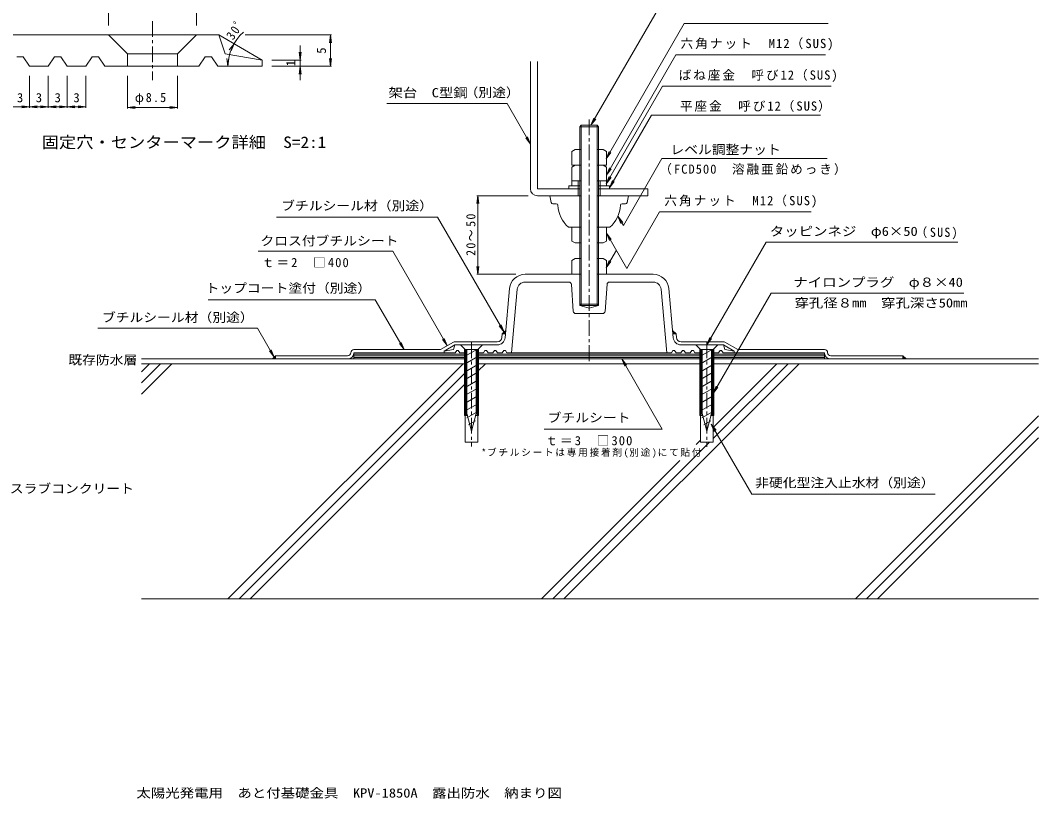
# Model space of a CAD drawing. Units: millimetres, scale not verified, with parts at other scales. Extents: x -453 to 522, y -383 to 370.
# Drawn here: x -127 to 522, y -383 to 113 of the extents above; entities that cross this region are included whole.
import ezdxf
from ezdxf.enums import TextEntityAlignment as Align

# ---------------------------------------------------------------- set-up
doc = ezdxf.new("R2010")
doc.units = ezdxf.units.MM
doc.header["$LTSCALE"] = 2
doc.linetypes.add('CHAIN1', pattern=[8, 5, -1, 1, -1])
for name, color, linetype, lineweight in [('0-0_通り芯', 7, 'Continuous', 9), ('3-0', 7, 'Continuous', 9), ('4-0', 7, 'Continuous', 9), ('5-0', 7, 'Continuous', 9), ('6-0', 7, 'Continuous', 9)]:
    doc.layers.add(name, color=color, linetype=linetype, lineweight=lineweight)
doc.styles.add('ＭＳ ゴシック', font='')
doc.styles.get('ＭＳ ゴシック').set_extended_font_data('MS Gothic')

msp = doc.modelspace()

# ---------------------------------------------------------------- linework, layer by layer
at = {"layer": '0-0_通り芯'}
for p, q in [((229.581, 45.467), (229.581, -68.533)), ((230.581, 46.467), (230.581, -68.533)), ((240.581, 46.467), (240.581, -68.533)), ((241.581, 45.467), (241.581, -68.533)), ((194.732, -48.533), (230.581, -48.533)), ((276.431, -48.533), (240.581, -48.533)), ((184.771, -57.648), (181.987, -88.976)), ((189.752, -58.09), (186.157, -98.533)), ((194.732, -53.533), (222.724, -53.533)), ((225.446, -72.182), (224.217, -54.884)), ((246.946, -54.884), (245.717, -72.182)), ((276.431, -53.533), (248.439, -53.533)), ((281.411, -58.09), (285.006, -98.533)), ((286.392, -57.648), (289.176, -88.976)), ((229.581, -68.533), (241.581, -68.533)), ((229.581, -68.533), (235.581, -70.141)), ((241.581, -68.533), (235.581, -70.141)), ((244.224, -73.533), (226.939, -73.533)), ((143.081, -97.533), (150.01, -93.533)), ((177.006, -93.533), (150.01, -93.533)), ((151.157, -97.033), (150.157, -98.533)), ((152.157, -97.033), (151.157, -97.033)), ((153.157, -98.533), (152.157, -97.033)), ((156.581, -96.533), (153.581, -93.533)), ((165.081, -96.533), (156.081, -96.533)), ((156.581, -96.533), (156.581, -98.533)), ((164.581, -96.533), (167.581, -93.533)), ((164.581, -96.533), (164.581, -98.533)), ((169.157, -97.033), (168.157, -98.533)), ((170.157, -97.033), (169.157, -97.033)), ((171.157, -98.533), (170.157, -97.033)), ((175.157, -97.033), (174.157, -98.533)), ((176.157, -97.033), (175.157, -97.033)), ((177.157, -98.533), (176.157, -97.033)), ((181.157, -97.033), (180.157, -98.533)), ((182.157, -97.033), (181.157, -97.033)), ((183.157, -98.533), (182.157, -97.033)), ((288.006, -98.533), (289.006, -97.033)), ((289.006, -97.033), (290.006, -97.033)), ((290.006, -97.033), (291.006, -98.533)), ((294.006, -98.533), (295.006, -97.033)), ((295.006, -97.033), (296.006, -97.033)), ((296.006, -97.033), (297.006, -98.533)), ((300.006, -98.533), (301.006, -97.033)), ((301.006, -97.033), (302.006, -97.033)), ((302.006, -97.033), (303.006, -98.533)), ((306.581, -96.533), (303.581, -93.533)), ((306.081, -96.533), (315.081, -96.533)), ((306.581, -96.533), (306.581, -98.533)), ((314.581, -96.533), (317.581, -93.533)), ((314.581, -96.533), (314.581, -98.533)), ((318.006, -98.533), (319.006, -97.033)), ((319.006, -97.033), (320.006, -97.033)), ((320.006, -97.033), (321.006, -98.533)), ((328.081, -97.533), (321.153, -93.533)), ((85.581, -98.533), (150.157, -98.533)), ((143.081, -97.533), (143.081, -98.533)), ((143.081, -98.533), (150.157, -98.533)), ((153.157, -98.533), (156.581, -98.533)), ((153.157, -98.533), (156.581, -98.533)), ((164.581, -98.533), (168.157, -98.533)), ((171.157, -98.533), (174.157, -98.533)), ((177.157, -98.533), (180.157, -98.533)), ((183.157, -98.533), (235.581, -98.533)), ((235.581, -98.533), (288.006, -98.533)), ((291.006, -98.533), (294.006, -98.533)), ((297.006, -98.533), (300.006, -98.533)), ((303.006, -98.533), (306.581, -98.533)), ((314.581, -98.533), (318.006, -98.533)), ((314.581, -98.533), (318.006, -98.533)), ((321.006, -98.533), (328.081, -98.533)), ((321.006, -98.533), (385.581, -98.533)), ((328.081, -97.533), (328.081, -98.533))]:
    msp.add_line(p, q, dxfattribs=at)
at = {"layer": '0-0_通り芯', "linetype": 'CHAIN1'}
for p, q in [((235.581, 50.178), (235.581, -103.859)), ((160.581, -92.068), (160.581, -100.724)), ((160.581, -92.068), (160.581, -158.32)), ((310.581, -92.068), (310.581, -100.724)), ((310.581, -92.068), (310.581, -158.624))]:
    msp.add_line(p, q, dxfattribs=at)
at = {"layer": '0-0_通り芯'}
msp.add_lwpolyline([(143.081, -97.533), (150.01, -93.533), (149.01, -96.533)], close=True, dxfattribs=at)
msp.add_lwpolyline([(294.157, -93.533), (321.153, -93.533), (322.153, -96.533), (328.081, -97.533)], dxfattribs=at)
for centre, radius, start, end in [((194.732, -58.533), 10, 90, 174.92039), ((276.431, -58.533), 10, 5.07961, 90), ((194.732, -58.533), 5, 90, 174.92039), ((222.724, -55.033), 1.5, 5.71059, 90), ((248.439, -55.033), 1.5, 90, 174.28941), ((276.431, -58.533), 5, 5.07961, 90), ((226.939, -72.033), 1.5, 185.71059, 270), ((244.224, -72.033), 1.5, 270, 354.28941), ((177.006, -88.533), 5, 270, 354.92039), ((294.157, -88.533), 5, 185.07961, 270)]:
    msp.add_arc(centre, radius, start, end, dxfattribs=at)
at = {"layer": '3-0'}
for p, q in [((230.581, -68.533), (240.581, -68.533)), ((180.196, -86.533), (182.4, -84.329)), ((290.967, -86.533), (288.763, -84.329)), ((179.994, -88.799), (180.196, -86.533)), ((182.204, -86.533), (180.196, -86.533)), ((180.62, -86.533), (182.358, -84.795)), ((181.044, -86.533), (182.317, -85.261)), ((181.469, -86.533), (182.275, -85.726)), ((181.893, -86.533), (182.234, -86.192)), ((290.543, -86.533), (288.805, -84.795)), ((290.119, -86.533), (288.846, -85.261)), ((289.694, -86.533), (288.888, -85.726)), ((289.27, -86.533), (288.929, -86.192)), ((290.967, -86.533), (288.959, -86.533)), ((291.169, -88.799), (290.967, -86.533)), ((85.581, -96.533), (140.814, -96.533)), ((149.01, -91.801), (140.814, -96.533)), ((150.01, -91.533), (177.006, -91.533)), ((156.581, -155.533), (156.581, -96.533)), ((163.581, -96.61), (156.581, -100.652)), ((157.581, -96.533), (157.581, -137.337)), ((163.581, -96.533), (163.581, -137.337)), ((164.581, -96.533), (164.581, -155.533)), ((321.153, -91.533), (294.157, -91.533)), ((306.581, -155.533), (306.581, -96.533)), ((313.581, -96.61), (306.581, -100.652)), ((307.581, -96.533), (307.581, -137.337)), ((313.581, -96.533), (313.581, -137.337)), ((314.581, -96.533), (314.581, -155.533)), ((330.349, -96.533), (322.153, -91.801)), ((385.581, -96.533), (330.349, -96.533)), ((-49.904, -102.533), (156.581, -102.533)), ((35.581, -100.533), (33.581, -102.533)), ((35.581, -100.957), (34.006, -102.533)), ((35.581, -101.382), (34.43, -102.533)), ((35.581, -101.806), (34.854, -102.533)), ((35.581, -102.23), (35.279, -102.533)), ((35.581, -100.533), (35.581, -102.533)), ((81.581, -100.533), (35.581, -100.533)), ((85.581, -98.533), (85.581, -102.533)), ((85.581, -99.533), (156.581, -99.533)), ((85.581, -100.533), (156.581, -100.533)), ((85.581, -101.533), (156.581, -101.533)), ((164.581, -101.033), (156.581, -105.652)), ((164.581, -99.533), (306.581, -99.533)), ((164.581, -100.533), (306.581, -100.533)), ((164.581, -101.533), (306.581, -101.533)), ((164.581, -102.533), (306.581, -102.533)), ((314.581, -101.033), (306.581, -105.652)), ((314.581, -99.533), (385.581, -99.533)), ((314.581, -100.533), (385.581, -100.533)), ((314.581, -101.533), (385.581, -101.533)), ((314.581, -102.533), (522.134, -102.533)), ((385.581, -98.533), (385.581, -102.533)), ((389.581, -100.533), (435.581, -100.533)), ((435.581, -100.533), (435.581, -102.533)), ((435.581, -100.533), (437.581, -102.533)), ((435.581, -100.957), (437.157, -102.533)), ((435.581, -101.382), (436.733, -102.533)), ((435.581, -101.806), (436.309, -102.533)), ((435.581, -102.23), (435.884, -102.533)), ((-30.587, -105.533), (-49.904, -124.85)), ((-37.658, -105.533), (-49.904, -117.779)), ((-44.729, -105.533), (-49.904, -110.708)), ((-49.904, -105.533), (156.581, -105.533)), ((155.271, -105.533), (5.271, -255.533)), ((164.581, -106.033), (156.581, -110.652)), ((169.413, -105.533), (164.581, -110.364)), ((164.581, -105.533), (306.581, -105.533)), ((369.413, -105.533), (219.413, -255.533)), ((314.581, -106.033), (306.581, -110.652)), ((314.581, -105.533), (522.134, -105.533)), ((362.342, -105.533), (314.581, -153.293)), ((355.271, -105.533), (314.888, -145.916)), ((156.581, -111.293), (12.342, -255.533)), ((164.581, -111.033), (156.581, -115.652)), ((164.581, -116.033), (156.581, -120.652)), ((314.581, -111.033), (306.581, -115.652)), ((314.581, -116.033), (306.581, -120.652)), ((156.581, -118.364), (19.413, -255.533)), ((164.581, -121.033), (156.581, -125.652)), ((314.581, -121.033), (306.581, -125.652)), ((164.581, -126.033), (156.581, -130.652)), ((314.581, -126.033), (306.581, -130.652)), ((164.581, -131.033), (156.581, -135.652)), ((164.581, -136.033), (157.502, -140.12)), ((314.581, -131.033), (306.581, -135.652)), ((314.581, -136.033), (307.502, -140.12)), ((156.081, -138.533), (158.17, -138.533)), ((160.581, -148.533), (157.581, -137.337)), ((163.153, -141.858), (158.671, -144.445)), ((160.581, -148.533), (163.581, -137.337)), ((162.993, -138.533), (165.081, -138.533)), ((306.081, -138.533), (308.17, -138.533)), ((310.581, -148.533), (307.581, -137.337)), ((313.153, -141.858), (308.671, -144.445)), ((310.581, -148.533), (313.581, -137.337)), ((312.993, -138.533), (315.081, -138.533)), ((522.134, -138.67), (405.271, -255.533)), ((522.134, -145.741), (412.342, -255.533)), ((312.342, -155.533), (212.342, -255.533)), ((306.581, -154.222), (303.759, -157.045)), ((522.134, -152.812), (419.413, -255.533)), ((293.455, -167.349), (205.271, -255.533)), ((-49.904, -255.533), (522.134, -255.533))]:
    msp.add_line(p, q, dxfattribs=at)
for centre, radius, start, end in [((177.006, -88.533), 3, 270, 354.92039), ((294.157, -88.533), 3, 185.07961, 270), ((85.581, -98.533), 2, 90, 180), ((150.01, -93.533), 2, 90, 120), ((150.01, -93.533), 2, 90, 120), ((321.153, -93.533), 2, 60, 90), ((385.581, -98.533), 2, 0, 90), ((81.581, -98.533), 2, 270, 0), ((81.581, -98.533), 4, 270, 0), ((389.581, -98.533), 4, 180, 270), ((389.581, -98.533), 2, 180, 270)]:
    msp.add_arc(centre, radius, start, end, dxfattribs=at)
at = {"layer": '4-0'}
for p, q in [((-70.835, 134.784), (-70.835, 110.081)), ((-14.835, 134.784), (-14.835, 110.081)), ((-142.165, 104.081), (-0.548, 104.081)), ((-70.835, 104.081), (-58.835, 92.081)), ((-26.835, 92.081), (-14.835, 104.081)), ((27.165, 88.081), (-0.548, 104.081)), ((71.312, 104.081), (16.3, 104.081)), ((70.712, 104.081), (70.06, 99.124)), ((70.712, 84.081), (70.712, 104.081)), ((70.712, 104.081), (71.365, 99.124)), ((9.152, 98.481), (6.108, 94.514)), ((9.152, 98.481), (7.238, 93.862)), ((-58.835, 92.081), (-26.835, 92.081)), ((-58.835, 92.081), (-58.835, 84.081)), ((-26.835, 92.081), (-26.835, 84.081)), ((51.256, 88.081), (50.603, 93.038)), ((51.256, 97.33), (51.256, 75.197)), ((51.256, 88.081), (51.908, 93.038)), ((-129.235, 90.081), (-125.235, 90.081)), ((-121.235, 84.081), (-125.235, 90.081)), ((-105.235, 90.081), (-109.235, 84.081)), ((-105.235, 90.081), (-101.235, 90.081)), ((-97.235, 84.081), (-101.235, 90.081)), ((-81.235, 90.081), (-85.235, 84.081)), ((-81.235, 90.081), (-77.235, 90.081)), ((-73.235, 84.081), (-77.235, 90.081)), ((-9.235, 90.081), (-13.235, 84.081)), ((-9.235, 90.081), (-5.235, 90.081)), ((-1.235, 84.081), (-5.235, 90.081)), ((5.293, 84.081), (4.641, 89.038)), ((5.293, 84.081), (5.946, 89.038)), ((27.165, 88.081), (27.165, 84.081)), ((51.856, 88.081), (33.165, 88.081)), ((70.712, 84.081), (70.06, 89.038)), ((70.712, 84.081), (71.365, 89.038)), ((-121.235, 84.081), (-109.235, 84.081)), ((-121.235, 57.601), (-121.235, 78.081)), ((-109.235, 57.601), (-109.235, 78.081)), ((-97.235, 84.081), (-85.235, 84.081)), ((-97.235, 57.601), (-97.235, 78.081)), ((-85.235, 57.601), (-85.235, 78.081)), ((-73.235, 84.081), (-13.235, 84.081)), ((-58.835, 57.147), (-58.835, 78.081)), ((-26.835, 57.147), (-26.835, 78.081)), ((-1.235, 84.081), (27.165, 84.081)), ((51.856, 84.081), (33.165, 84.081)), ((71.312, 84.081), (33.165, 84.081)), ((51.256, 84.081), (50.603, 79.124)), ((51.256, 84.081), (51.908, 79.124)), ((-121.235, 58.201), (-126.192, 58.854)), ((-121.235, 58.201), (-116.278, 58.854)), ((-109.235, 58.201), (-114.192, 58.854)), ((-109.235, 58.201), (-104.278, 58.854)), ((-97.235, 58.201), (-102.192, 58.854)), ((-97.235, 58.201), (-92.278, 58.854)), ((-85.235, 58.201), (-90.192, 58.854)), ((-133.235, 58.201), (-121.235, 58.201)), ((-121.235, 58.201), (-126.192, 57.549)), ((-121.235, 58.201), (-109.235, 58.201)), ((-121.235, 58.201), (-116.278, 57.549)), ((-109.235, 58.201), (-114.192, 57.549)), ((-109.235, 58.201), (-97.235, 58.201)), ((-109.235, 58.201), (-104.278, 57.549)), ((-97.235, 58.201), (-102.192, 57.549)), ((-97.235, 58.201), (-85.235, 58.201)), ((-97.235, 58.201), (-92.278, 57.549)), ((-85.235, 58.201), (-90.192, 57.549)), ((-58.835, 57.747), (-53.878, 58.4)), ((-58.835, 57.747), (-26.835, 57.747)), ((-58.835, 57.747), (-53.878, 57.094)), ((-26.835, 57.747), (-31.792, 58.4)), ((-26.835, 57.747), (-31.792, 57.094))]:
    msp.add_line(p, q, dxfattribs=at)
at = {"layer": '4-0', "linetype": 'CHAIN1'}
msp.add_line((-42.835, 112.785), (-42.835, 75.212), dxfattribs=at)
at = {"layer": '4-0'}
msp.add_lwpolyline([(-0.548, 104.081), (3.452, 92.081), (27.165, 88.081)], dxfattribs=at)
msp.add_arc((34.093, 84.081), 28.8, 131.10581, 180, dxfattribs=at)
at = {"layer": '5-0'}
for p, q in [((236.743, 46.438), (289.794, 138.326)), ((246.443, 25.119), (296.23, 111.352)), ((296.23, 111.352), (387.946, 111.352)), ((246.581, 14.751), (290.807, 91.352)), ((290.807, 91.352), (386.328, 91.352)), ((198.081, 5.967), (198.081, 87.083)), ((202.581, 87.083), (202.581, 5.967)), ((246.518, 9.144), (282.434, 71.352)), ((282.434, 71.352), (389.834, 71.352)), ((183.273, 60.335), (106.681, 60.335)), ((198.213, 34.459), (183.273, 60.335)), ((248.537, 6.624), (275.255, 52.9)), ((275.255, 52.9), (383.121, 52.9)), ((230.581, 46.467), (229.581, 45.467)), ((229.581, 45.467), (241.581, 45.467)), ((230.581, 46.467), (240.581, 46.467)), ((236.743, 46.438), (238.656, 51.057)), ((236.743, 46.438), (239.787, 50.404)), ((240.581, 46.467), (241.581, 45.467)), ((198.213, 34.459), (196.3, 39.078)), ((198.213, 34.459), (195.169, 38.426)), ((226.581, 30.973), (224.581, 29.819)), ((224.581, 29.819), (224.581, 20.973)), ((230.581, 30.973), (226.581, 30.973)), ((244.581, 30.973), (240.581, 30.973)), ((246.443, 25.119), (248.356, 29.738)), ((246.443, 25.119), (249.487, 29.086)), ((230.581, 20.973), (224.581, 20.973)), ((226.581, 20.973), (224.581, 19.819)), ((224.581, 19.819), (224.581, 10.973)), ((230.581, 20.973), (226.581, 20.973)), ((244.581, 20.973), (240.581, 20.973)), ((257.377, -17.391), (281.958, 25.184)), ((281.958, 25.184), (387.412, 25.184)), ((246.518, 9.144), (248.431, 13.763)), ((246.518, 9.144), (249.562, 13.111)), ((246.581, 14.751), (248.495, 19.371)), ((246.581, 14.751), (249.625, 18.718)), ((222.581, 7.967), (229.581, 7.967)), ((222.581, 7.967), (222.581, 5.967)), ((230.581, 10.973), (224.581, 10.973)), ((224.581, 10.973), (224.581, 7.973)), ((228.581, 10.973), (228.581, 1.467)), ((241.581, 7.967), (248.581, 7.967)), ((242.581, 10.973), (242.581, 1.467)), ((246.581, 10.973), (246.581, 7.973)), ((248.537, 6.624), (250.451, 11.243)), ((248.537, 6.624), (251.581, 10.591)), ((248.581, 7.967), (248.581, 5.967)), ((164.531, 1.467), (163.878, -3.49)), ((163.931, 1.467), (196.581, 1.467)), ((164.531, -48.533), (164.531, 1.467)), ((164.531, 1.467), (165.183, -3.49)), ((202.581, 5.967), (229.581, 5.967)), ((202.581, 1.467), (230.581, 1.467)), ((211.421, -2.729), (210.581, 1.467)), ((240.581, 1.467), (273.081, 1.467)), ((241.581, 5.967), (273.081, 5.967)), ((259.742, -2.729), (260.581, 1.467)), ((273.081, 5.967), (273.081, 1.467)), ((212.401, -3.533), (214.605, -3.533)), ((258.762, -3.533), (256.558, -3.533)), ((253.947, -11.451), (256.991, -15.418)), ((253.947, -11.451), (255.861, -16.07)), ((253.947, -11.451), (257.377, -17.391)), ((259.648, -44.9), (280.48, -8.819)), ((280.48, -8.819), (377.175, -8.819)), ((222.353, -18.533), (230.581, -18.533)), ((224.581, -18.533), (224.581, -27.378)), ((230.581, -18.533), (226.581, -18.533)), ((244.581, -18.533), (240.581, -18.533)), ((240.581, -18.533), (248.81, -18.533)), ((246.581, -18.533), (246.581, -27.378)), ((246.603, -22.305), (259.648, -44.9)), ((246.603, -22.305), (249.647, -26.272)), ((246.603, -22.305), (248.517, -26.925)), ((226.581, -28.533), (224.581, -27.378)), ((230.581, -28.533), (226.581, -28.533)), ((244.581, -28.533), (240.581, -28.533)), ((244.581, -28.533), (246.581, -27.378)), ((226.581, -38.533), (224.581, -39.688)), ((230.581, -38.533), (226.581, -38.533)), ((244.581, -38.533), (240.581, -38.533)), ((246.443, -44.387), (252.898, -33.207)), ((164.531, -48.533), (163.878, -43.576)), ((164.531, -48.533), (165.183, -43.576)), ((224.581, -39.688), (224.581, -48.533)), ((246.443, -44.387), (248.356, -39.768)), ((246.443, -44.387), (249.487, -40.421)), ((163.931, -48.533), (188.732, -48.533)), ((230.581, -48.533), (224.581, -48.533)), ((230.581, -48.533), (226.581, -48.533)), ((244.581, -48.533), (240.581, -48.533)), ((229.581, -67.533), (241.581, -67.533)), ((229.581, -67.533), (230.581, -68.533)), ((240.581, -68.533), (241.581, -67.533)), ((156.081, -138.533), (156.081, -96.533)), ((157.081, -138.533), (157.081, -96.533)), ((164.081, -96.533), (164.081, -138.533)), ((165.081, -96.533), (165.081, -138.533)), ((306.081, -138.533), (306.081, -96.533)), ((307.081, -138.533), (307.081, -96.533)), ((314.081, -96.533), (314.081, -138.533)), ((315.081, -96.533), (315.081, -138.533)), ((156.581, -155.533), (164.581, -155.533)), ((306.581, -155.533), (314.581, -155.533))]:
    msp.add_line(p, q, dxfattribs=at)
for points in [[(244.581, 30.973), (246.581, 29.819), (246.581, 20.973), (240.581, 20.973)], [(244.581, 20.973), (246.581, 19.819), (246.581, 10.973), (240.581, 10.973)], [(244.581, -38.533), (246.581, -39.688), (246.581, -48.533), (240.581, -48.533)]]:
    msp.add_lwpolyline(points, dxfattribs=at)
for centre, radius, start, end in [((202.581, 5.967), 4.5, 180, 270), ((212.401, -2.533), 1, 191.30993, 270), ((214.605, -4.533), 1, 2.7294, 90), ((235.581, -3.533), 20, 182.7294, 228.59038), ((235.581, -3.533), 20, 311.40962, 357.2706), ((256.558, -4.533), 1, 90, 177.2706), ((258.762, -2.533), 1, 270, 348.69007)]:
    msp.add_arc(centre, radius, start, end, dxfattribs=at)
at = {"layer": '6-0'}
for p, q in [((138.974, -12.026), (36.26, -12.026)), ((181.336, -85.399), (138.974, -12.026)), ((310.581, -93.533), (348.364, -28.092)), ((348.364, -28.092), (470.718, -28.092)), ((99.233, -64.71), (-7.251, -64.71)), ((117.629, -96.572), (99.233, -64.71)), ((314.645, -124.563), (351.544, -60.652)), ((351.544, -60.652), (474.467, -60.652)), ((24.056, -82.942), (-77.632, -82.942)), ((34.713, -101.401), (24.056, -82.942)), ((181.336, -85.399), (178.292, -81.432)), ((181.336, -85.399), (179.423, -80.78)), ((145.142, -94.024), (142.098, -90.057)), ((145.142, -94.024), (143.228, -89.405)), ((310.581, -93.533), (312.495, -88.914)), ((310.581, -93.533), (313.625, -89.566)), ((34.713, -101.401), (32.8, -96.782)), ((117.629, -96.572), (114.585, -92.606)), ((117.629, -96.572), (115.716, -91.953)), ((34.713, -101.401), (31.669, -97.435)), ((256.324, -102.533), (259.368, -106.5)), ((256.324, -102.533), (258.238, -107.152)), ((314.645, -124.563), (316.558, -119.943)), ((314.645, -124.563), (317.689, -120.596)), ((313.443, -144.034), (316.487, -148)), ((313.443, -144.034), (315.357, -148.653)), ((313.443, -144.034), (339.21, -188.664)), ((456.186, -188.664), (339.21, -188.664))]:
    msp.add_line(p, q, dxfattribs=at)
for points in [[(145.142, -94.024), (110.402, -33.854), (24.633, -33.854)], [(256.324, -102.533), (282.092, -147.163), (206.925, -147.163)]]:
    msp.add_lwpolyline(points, dxfattribs=at)

# ---------------------------------------------------------------- texts
at = {"layer": '4-0', "color": 2, "style": 'ＭＳ ゴシック'}
for s, p in [('5', (69.512, 92.081)), ('1', (50.056, 84.081))]:
    msp.add_text(s, height=5.865, rotation=90, dxfattribs=at).set_placement(p, align=Align.BOTTOM_LEFT)
for p in [(-129.235, 59.401), (-117.235, 59.401), (-105.235, 59.401), (-93.235, 59.401)]:
    msp.add_text('3', height=5.865, dxfattribs=at).set_placement(p, align=Align.BOTTOM_LEFT)
at = {"layer": '4-0', "color": 3, "style": 'ＭＳ ゴシック', "width": 1.1}
msp.add_text('固定穴・センターマーク詳細\u3000S=2:1', height=7.331, dxfattribs=at).set_placement((-113.455, 29.78), align=Align.BOTTOM_LEFT)
at = {"layer": '4-0', "color": 2, "insert": (8.603, 100.366), "char_height": 5.865, "attachment_point": 7, "rotation": 55, "style": 'ＭＳ ゴシック'}
msp.add_mtext('\\T1.27;\\W0.9;30ﾟ', dxfattribs=at)
at = {"layer": '4-0', "color": 2, "insert": (-54.056, 59.664), "char_height": 5.865, "attachment_point": 7, "style": 'ＭＳ ゴシック'}
msp.add_mtext('\\T1.21;\\W0.95;φ8.5', dxfattribs=at)
at = {"layer": '5-0', "color": 2, "style": 'ＭＳ ゴシック'}
for s, width, p in [('架台\u3000C型鋼', 1.15, (107.587, 62.561)), ('（別途）', 1.1, (156.132, 62.654)), ('レベル調整ナット', 1.1, (287.359, 26.286))]:
    msp.add_text(s, height=5.865, dxfattribs=dict(at, width=width)).set_placement(p, align=Align.BOTTOM_LEFT)
at = {"layer": '5-0', "color": 2, "char_height": 5.865, "attachment_point": 7, "style": 'ＭＳ ゴシック'}
for s, insert in [('\\T1.17;六角ナット\u3000M12（SUS)', (293.859, 94.131)), ('\\T1.16;ばね座金\u3000呼び12（SUS)', (292.651, 73.998)), ('\\T1.16;平座金\u3000呼び12（SUS）', (293.473, 55.011)), ('\\T1.16;（FCD500\u3000溶融亜鉛めっき）', (280.325, 14.825)), ('\\T1.17;六角ナット\u3000M12（SUS)', (283.532, -6.041))]:
    msp.add_mtext(s, dxfattribs=dict(at, insert=insert))
at = {"layer": '5-0', "color": 2, "insert": (163.139, -36.796), "char_height": 5.865, "attachment_point": 7, "rotation": 90, "style": 'ＭＳ ゴシック'}
msp.add_mtext('\\T1.22;\\W0.95;20～50', dxfattribs=at)
at = {"layer": '5-0', "insert": (166.876, -165.453), "char_height": 4.399, "attachment_point": 7, "style": 'ＭＳ ゴシック'}
msp.add_mtext('\\T1.18;*ブチルシートは専用接着剤(別途)にて貼付', dxfattribs=at)
at = {"layer": '6-0', "color": 2, "style": 'ＭＳ ゴシック'}
for s, width, p in [('ブチルシール材（別途）', 1.1, (39.193, -9.505)), ('タッピンネジ\u3000φ6×50', 1.15, (350.725, -25.804)), ('クロス付ブチルシート', 1.1, (25.966, -31.888)), ('ナイロンプラグ\u3000φ８×40', 1.15, (365.718, -58.269)), ('トップコート塗付（別途）', 1.1, (-9.019, -62.04)), ('穿孔径８㎜\u3000穿孔深さ50㎜', 1.15, (366.425, -71.463)), ('ブチルシール材（別途）', 1.1, (-75.1, -80.688)), ('既存防水層', 1.1, (-96.515, -107.806)), ('ブチルシート\u3000', 1.1, (209.113, -144.604)), ('スラブコンクリート', 1.1, (-133.816, -189.837)), ('非硬化型注入止水材（別途）', 1.1, (341.399, -186.104)), ('太陽光発電用\u3000あと付基礎金具\u3000KPV-1850A\u3000露出防水\u3000納まり図', 1.15, (-53.076, -383.892))]:
    msp.add_text(s, height=5.865, dxfattribs=dict(at, width=width)).set_placement(p, align=Align.BOTTOM_LEFT)
at = {"layer": '6-0', "color": 2, "char_height": 5.865, "attachment_point": 7, "style": 'ＭＳ ゴシック'}
for s, insert in [('\\T1.22;\\W0.95;（SUS)', (443.524, -26.235)), ('\\T1.17;ｔ＝2\u3000□400', (26.855, -44.11)), ('\\T1.17;ｔ＝3\u3000□300', (207.661, -157.666))]:
    msp.add_mtext(s, dxfattribs=dict(at, insert=insert))

doc.saveas('drawing.dxf')
